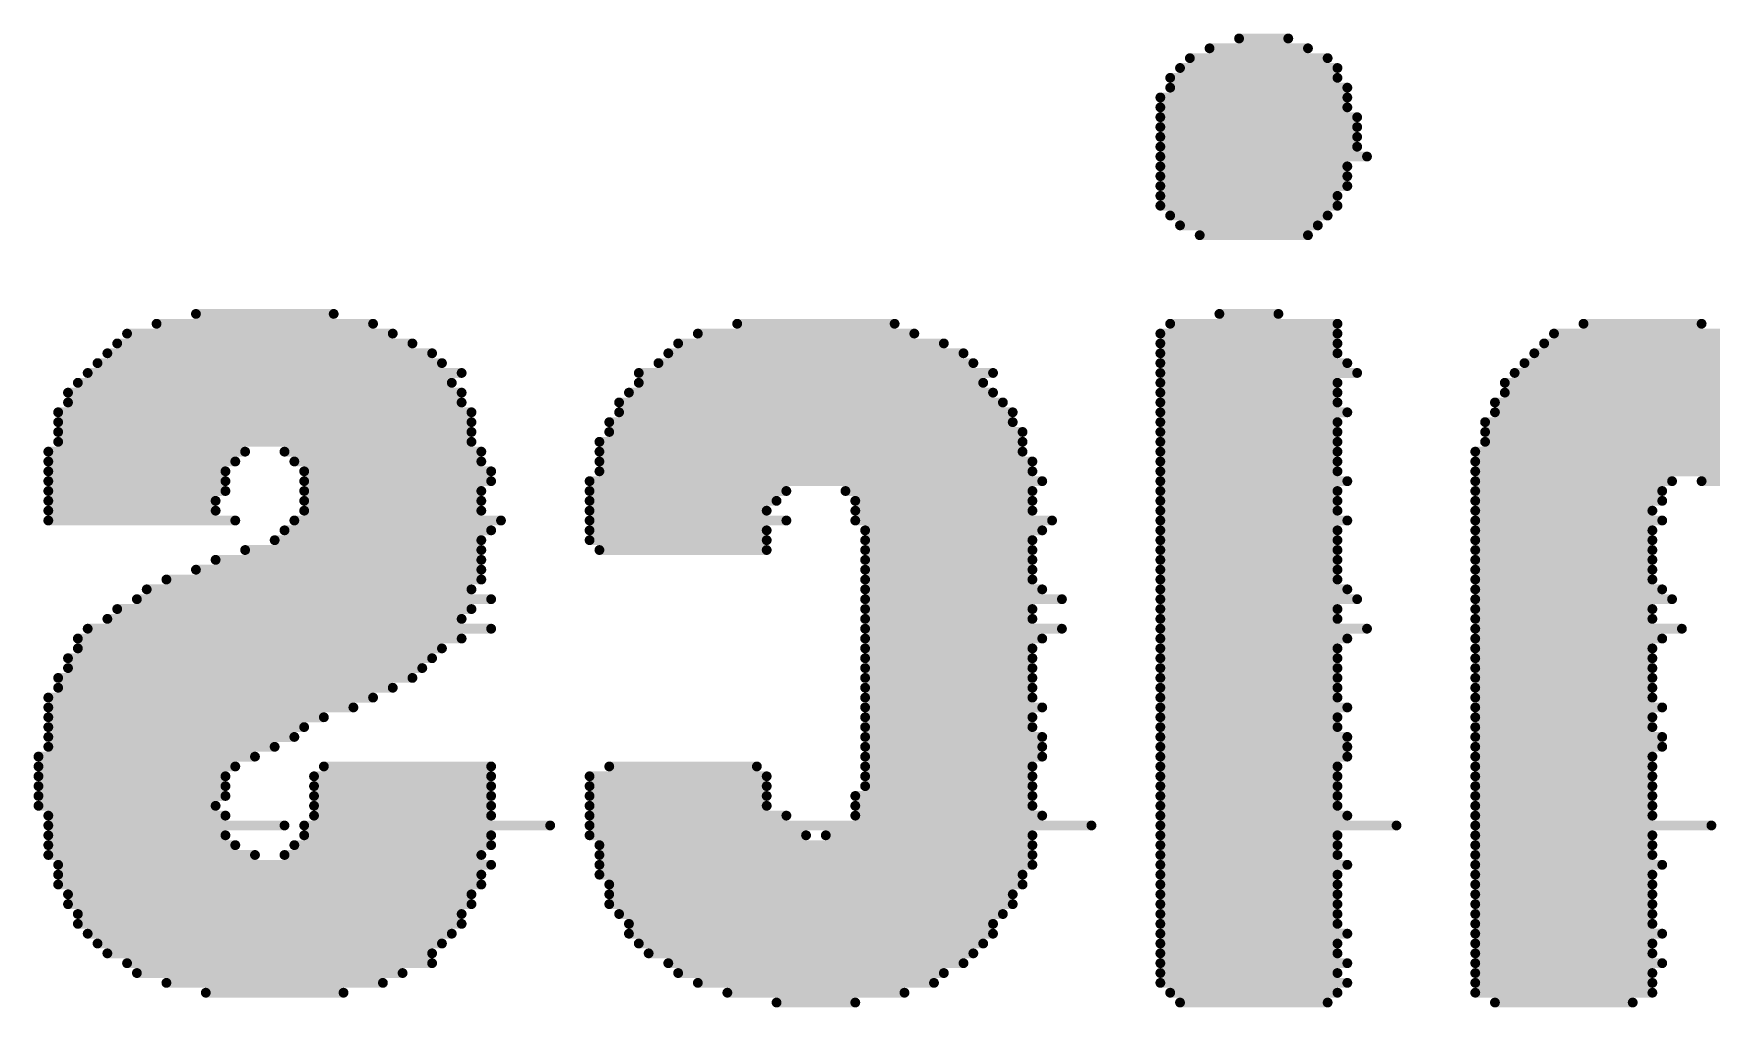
# Model space of a CAD drawing. Header units: millimetres. Extents: x 1.5 to 17.5, y 1 to 11.2.
# Drawn here: x 8.5299 to 8.6151, y 3.21 to 3.2595 of the extents above; entities that cross this region are included whole.
import ezdxf

# ---------------------------------------------------------------- set-up
doc = ezdxf.new("R2010")
doc.units = ezdxf.units.MM
doc.header["$MEASUREMENT"] = 0
doc.layers.add('BottomOverlay', color=54, linetype='Continuous')

# ---------------------------------------------------------------- blocks, each defined once
blk = doc.blocks.new('P___Z__SOM_B_10')
at = {"layer": 'BottomOverlay', "const_width": 0.0005}
for points in [[(1.198, -0.0615), (1.191, -0.0615)], [(1.214, -0.0615), (1.2065, -0.0615)], [(1.2345, -0.0615), (1.2305, -0.0615)], [(1.199, -0.062), (1.19, -0.062)], [(1.2145, -0.062), (1.206, -0.062)], [(1.237, -0.062), (1.228, -0.062)], [(1.2635, -0.062), (1.2565, -0.062)], [(1.199, -0.0625), (1.19, -0.0625)], [(1.199, -0.063), (1.19, -0.063)], [(1.215, -0.0625), (1.2055, -0.0625)], [(1.215, -0.063), (1.206, -0.063)], [(1.2395, -0.063), (1.226, -0.063)], [(1.2385, -0.0625), (1.2265, -0.0625)], [(1.267, -0.063), (1.2535, -0.063)], [(1.2655, -0.0625), (1.2545, -0.0625)], [(1.199, -0.0635), (1.1895, -0.0635)], [(1.199, -0.064), (1.19, -0.064)], [(1.215, -0.0635), (1.2055, -0.0635)], [(1.215, -0.064), (1.206, -0.064)], [(1.241, -0.064), (1.2245, -0.064)], [(1.24, -0.0635), (1.225, -0.0635)], [(1.2675, -0.0635), (1.252, -0.0635)], [(1.2685, -0.064), (1.252, -0.064)], [(1.199, -0.065), (1.1895, -0.065)], [(1.199, -0.0645), (1.19, -0.0645)], [(1.215, -0.065), (1.2055, -0.065)], [(1.215, -0.0645), (1.206, -0.0645)], [(1.242, -0.065), (1.2235, -0.065)], [(1.2415, -0.0645), (1.224, -0.0645)], [(1.2695, -0.065), (1.251, -0.065)], [(1.269, -0.0645), (1.2515, -0.0645)], [(1.199, -0.0655), (1.19, -0.0655)], [(1.215, -0.0655), (1.206, -0.0655)], [(1.242, -0.0655), (1.2235, -0.0655)], [(1.27, -0.0655), (1.2505, -0.0655)], [(1.199, -0.066), (1.19, -0.066)], [(1.199, -0.0665), (1.19, -0.0665)], [(1.215, -0.066), (1.206, -0.066)], [(1.215, -0.0665), (1.206, -0.0665)], [(1.243, -0.0665), (1.2225, -0.0665)], [(1.2425, -0.066), (1.223, -0.066)], [(1.2705, -0.0665), (1.25, -0.0665)], [(1.27, -0.066), (1.2505, -0.066)], [(1.199, -0.067), (1.19, -0.067)], [(1.199, -0.0675), (1.19, -0.0675)], [(1.215, -0.067), (1.206, -0.067)], [(1.215, -0.0675), (1.206, -0.0675)], [(1.243, -0.0675), (1.222, -0.0675)], [(1.243, -0.067), (1.2225, -0.067)], [(1.271, -0.0675), (1.2495, -0.0675)], [(1.2705, -0.067), (1.25, -0.067)], [(1.199, -0.068), (1.19, -0.068)], [(1.215, -0.068), (1.206, -0.068)], [(1.2435, -0.068), (1.222, -0.068)], [(1.271, -0.068), (1.2495, -0.068)], [(1.199, -0.0685), (1.1895, -0.0685)], [(1.199, -0.069), (1.19, -0.069)], [(1.215, -0.0685), (1.2055, -0.0685)], [(1.215, -0.069), (1.206, -0.069)], [(1.2435, -0.0685), (1.2215, -0.0685)], [(1.2435, -0.069), (1.2215, -0.069)], [(1.271, -0.0685), (1.249, -0.0685)], [(1.2595, -0.069), (1.2495, -0.069)], [(1.2715, -0.069), (1.261, -0.069)], [(1.199, -0.0695), (1.19, -0.0695)], [(1.199, -0.07), (1.19, -0.07)], [(1.215, -0.0695), (1.206, -0.0695)], [(1.215, -0.07), (1.206, -0.07)], [(1.2435, -0.0695), (1.2215, -0.0695)], [(1.232, -0.07), (1.2215, -0.07)], [(1.244, -0.07), (1.233, -0.07)], [(1.259, -0.0695), (1.249, -0.0695)], [(1.2585, -0.07), (1.249, -0.07)], [(1.2715, -0.0695), (1.262, -0.0695)], [(1.2715, -0.07), (1.2625, -0.07)], [(1.199, -0.0705), (1.187, -0.0705)], [(1.199, -0.071), (1.19, -0.071)], [(1.215, -0.0705), (1.203, -0.0705)], [(1.215, -0.071), (1.2055, -0.071)], [(1.244, -0.0705), (1.2185, -0.0705)], [(1.2305, -0.071), (1.221, -0.071)], [(1.244, -0.071), (1.234, -0.071)], [(1.2585, -0.0705), (1.246, -0.0705)], [(1.258, -0.071), (1.249, -0.071)], [(1.2715, -0.0705), (1.2595, -0.0705)], [(1.2715, -0.071), (1.2625, -0.071)], [(1.199, -0.0715), (1.19, -0.0715)], [(1.215, -0.0715), (1.206, -0.0715)], [(1.2305, -0.0715), (1.2215, -0.0715)], [(1.244, -0.0715), (1.235, -0.0715)], [(1.258, -0.0715), (1.249, -0.0715)], [(1.272, -0.0715), (1.263, -0.0715)], [(1.199, -0.072), (1.19, -0.072)], [(1.199, -0.0725), (1.19, -0.0725)], [(1.215, -0.072), (1.206, -0.072)], [(1.215, -0.0725), (1.206, -0.0725)], [(1.2305, -0.072), (1.2215, -0.072)], [(1.23, -0.0725), (1.2215, -0.0725)], [(1.244, -0.072), (1.235, -0.072)], [(1.244, -0.0725), (1.235, -0.0725)], [(1.258, -0.072), (1.249, -0.072)], [(1.258, -0.0725), (1.249, -0.0725)], [(1.272, -0.072), (1.2625, -0.072)], [(1.272, -0.0725), (1.2625, -0.0725)], [(1.199, -0.073), (1.19, -0.073)], [(1.199, -0.0735), (1.19, -0.0735)], [(1.215, -0.073), (1.206, -0.073)], [(1.215, -0.0735), (1.206, -0.0735)], [(1.23, -0.073), (1.2215, -0.073)], [(1.23, -0.0735), (1.2215, -0.0735)], [(1.244, -0.073), (1.235, -0.073)], [(1.243, -0.0735), (1.2355, -0.0735)], [(1.258, -0.073), (1.249, -0.073)], [(1.2575, -0.0735), (1.249, -0.0735)], [(1.272, -0.0735), (1.262, -0.0735)], [(1.272, -0.073), (1.2625, -0.073)], [(1.199, -0.074), (1.19, -0.074)], [(1.215, -0.074), (1.2055, -0.074)], [(1.23, -0.074), (1.221, -0.074)], [(1.272, -0.074), (1.261, -0.074)], [(1.199, -0.0745), (1.1895, -0.0745)], [(1.199, -0.075), (1.1895, -0.075)], [(1.215, -0.0745), (1.2055, -0.0745)], [(1.215, -0.075), (1.2055, -0.075)], [(1.23, -0.0745), (1.221, -0.0745)], [(1.23, -0.075), (1.221, -0.075)], [(1.2715, -0.075), (1.259, -0.075)], [(1.2715, -0.0745), (1.26, -0.0745)], [(1.199, -0.0755), (1.19, -0.0755)], [(1.199, -0.076), (1.19, -0.076)], [(1.215, -0.0755), (1.206, -0.0755)], [(1.215, -0.076), (1.206, -0.076)], [(1.23, -0.0755), (1.2215, -0.0755)], [(1.23, -0.076), (1.2215, -0.076)], [(1.2715, -0.076), (1.2575, -0.076)], [(1.2715, -0.0755), (1.2585, -0.0755)], [(1.199, -0.0765), (1.1895, -0.0765)], [(1.215, -0.0765), (1.2055, -0.0765)], [(1.23, -0.0765), (1.221, -0.0765)], [(1.2715, -0.0765), (1.256, -0.0765)], [(1.199, -0.077), (1.19, -0.077)], [(1.199, -0.0775), (1.19, -0.0775)], [(1.215, -0.077), (1.206, -0.077)], [(1.215, -0.0775), (1.206, -0.0775)], [(1.23, -0.077), (1.2215, -0.077)], [(1.23, -0.0775), (1.2215, -0.0775)], [(1.271, -0.0775), (1.254, -0.0775)], [(1.2715, -0.077), (1.255, -0.077)], [(1.199, -0.078), (1.19, -0.078)], [(1.199, -0.0785), (1.19, -0.0785)], [(1.215, -0.078), (1.206, -0.078)], [(1.215, -0.0785), (1.206, -0.0785)], [(1.23, -0.078), (1.2215, -0.078)], [(1.23, -0.0785), (1.2215, -0.0785)], [(1.2705, -0.0785), (1.2525, -0.0785)], [(1.271, -0.078), (1.253, -0.078)], [(1.199, -0.079), (1.19, -0.079)], [(1.199, -0.0795), (1.19, -0.0795)], [(1.215, -0.079), (1.206, -0.079)], [(1.215, -0.0795), (1.206, -0.0795)], [(1.23, -0.079), (1.2215, -0.079)], [(1.23, -0.0795), (1.2215, -0.0795)], [(1.27, -0.0795), (1.2515, -0.0795)], [(1.2705, -0.079), (1.252, -0.079)], [(1.199, -0.08), (1.1895, -0.08)], [(1.215, -0.08), (1.2055, -0.08)], [(1.23, -0.08), (1.221, -0.08)], [(1.27, -0.08), (1.2505, -0.08)], [(1.199, -0.0805), (1.1885, -0.0805)], [(1.199, -0.081), (1.19, -0.081)], [(1.215, -0.0805), (1.2045, -0.0805)], [(1.215, -0.081), (1.206, -0.081)], [(1.23, -0.0805), (1.22, -0.0805)], [(1.23, -0.081), (1.2215, -0.081)], [(1.2695, -0.0805), (1.249, -0.0805)], [(1.2685, -0.081), (1.2505, -0.081)], [(1.199, -0.082), (1.189, -0.082)], [(1.199, -0.0815), (1.19, -0.0815)], [(1.215, -0.082), (1.205, -0.082)], [(1.215, -0.0815), (1.206, -0.0815)], [(1.23, -0.082), (1.22, -0.082)], [(1.23, -0.0815), (1.2215, -0.0815)], [(1.267, -0.082), (1.249, -0.082)], [(1.268, -0.0815), (1.25, -0.0815)], [(1.199, -0.0825), (1.1895, -0.0825)], [(1.215, -0.0825), (1.2055, -0.0825)], [(1.23, -0.0825), (1.221, -0.0825)], [(1.2665, -0.0825), (1.25, -0.0825)], [(1.199, -0.083), (1.19, -0.083)], [(1.199, -0.0835), (1.19, -0.0835)], [(1.215, -0.083), (1.206, -0.083)], [(1.215, -0.0835), (1.206, -0.0835)], [(1.23, -0.083), (1.2215, -0.083)], [(1.23, -0.0835), (1.2215, -0.0835)], [(1.2655, -0.083), (1.2495, -0.083)], [(1.264, -0.0835), (1.2495, -0.0835)], [(1.199, -0.084), (1.19, -0.084)], [(1.199, -0.0845), (1.19, -0.0845)], [(1.215, -0.084), (1.206, -0.084)], [(1.215, -0.0845), (1.206, -0.0845)], [(1.23, -0.084), (1.2215, -0.084)], [(1.23, -0.0845), (1.2215, -0.0845)], [(1.2435, -0.0845), (1.235, -0.0845)], [(1.263, -0.084), (1.2495, -0.084)], [(1.2615, -0.0845), (1.2495, -0.0845)], [(1.199, -0.085), (1.19, -0.085)], [(1.199, -0.0855), (1.19, -0.0855)], [(1.215, -0.085), (1.206, -0.085)], [(1.215, -0.0855), (1.206, -0.0855)], [(1.23, -0.0855), (1.221, -0.0855)], [(1.23, -0.085), (1.2215, -0.085)], [(1.244, -0.085), (1.235, -0.085)], [(1.244, -0.0855), (1.235, -0.0855)], [(1.2595, -0.0855), (1.249, -0.0855)], [(1.26, -0.085), (1.2495, -0.085)], [(1.199, -0.086), (1.1895, -0.086)], [(1.215, -0.086), (1.2055, -0.086)], [(1.2305, -0.086), (1.2205, -0.086)], [(1.244, -0.086), (1.234, -0.086)], [(1.259, -0.086), (1.2485, -0.086)], [(1.2715, -0.086), (1.262, -0.086)], [(1.199, -0.087), (1.1895, -0.087)], [(1.199, -0.0865), (1.19, -0.0865)], [(1.215, -0.0865), (1.206, -0.0865)], [(1.215, -0.087), (1.206, -0.087)], [(1.2305, -0.0865), (1.2215, -0.0865)], [(1.2305, -0.087), (1.2215, -0.087)], [(1.244, -0.087), (1.2345, -0.087)], [(1.244, -0.0865), (1.235, -0.0865)], [(1.2585, -0.0865), (1.2495, -0.0865)], [(1.2585, -0.087), (1.2495, -0.087)], [(1.2715, -0.0865), (1.263, -0.0865)], [(1.2715, -0.087), (1.263, -0.087)], [(1.1875, -0.088), (1.176, -0.088)], [(1.199, -0.088), (1.189, -0.088)], [(1.199, -0.0875), (1.1895, -0.0875)], [(1.215, -0.088), (1.2055, -0.088)], [(1.215, -0.0875), (1.206, -0.0875)], [(1.244, -0.088), (1.221, -0.088)], [(1.231, -0.0875), (1.2215, -0.0875)], [(1.244, -0.0875), (1.234, -0.0875)], [(1.2585, -0.088), (1.249, -0.088)], [(1.2585, -0.0875), (1.2495, -0.0875)], [(1.2715, -0.0875), (1.2625, -0.0875)], [(1.2715, -0.088), (1.2625, -0.088)], [(1.199, -0.0885), (1.1765, -0.0885)], [(1.215, -0.0885), (1.206, -0.0885)], [(1.2435, -0.0885), (1.2215, -0.0885)], [(1.2585, -0.0885), (1.249, -0.0885)], [(1.2715, -0.0885), (1.2625, -0.0885)], [(1.199, -0.089), (1.1765, -0.089)], [(1.199, -0.0895), (1.1765, -0.0895)], [(1.215, -0.089), (1.206, -0.089)], [(1.215, -0.0895), (1.206, -0.0895)], [(1.2435, -0.089), (1.2215, -0.089)], [(1.2435, -0.0895), (1.222, -0.0895)], [(1.259, -0.089), (1.2495, -0.089)], [(1.2595, -0.0895), (1.2495, -0.0895)], [(1.2715, -0.0895), (1.2615, -0.0895)], [(1.2715, -0.089), (1.262, -0.089)], [(1.1985, -0.09), (1.1765, -0.09)], [(1.1985, -0.0905), (1.1765, -0.0905)], [(1.215, -0.09), (1.206, -0.09)], [(1.215, -0.0905), (1.206, -0.0905)], [(1.2435, -0.09), (1.222, -0.09)], [(1.243, -0.0905), (1.222, -0.0905)], [(1.271, -0.09), (1.25, -0.09)], [(1.271, -0.0905), (1.25, -0.0905)], [(1.1985, -0.091), (1.1765, -0.091)], [(1.215, -0.091), (1.206, -0.091)], [(1.243, -0.091), (1.2225, -0.091)], [(1.271, -0.091), (1.25, -0.091)], [(1.198, -0.0915), (1.176, -0.0915)], [(1.198, -0.092), (1.1765, -0.092)], [(1.215, -0.0915), (1.2055, -0.0915)], [(1.215, -0.092), (1.206, -0.092)], [(1.2425, -0.0915), (1.2225, -0.0915)], [(1.2425, -0.092), (1.223, -0.092)], [(1.271, -0.0915), (1.25, -0.0915)], [(1.2705, -0.092), (1.2505, -0.092)], [(1.1975, -0.0925), (1.1765, -0.0925)], [(1.1975, -0.093), (1.1765, -0.093)], [(1.215, -0.0925), (1.206, -0.0925)], [(1.215, -0.093), (1.206, -0.093)], [(1.242, -0.0925), (1.2235, -0.0925)], [(1.2415, -0.093), (1.224, -0.093)], [(1.2705, -0.0925), (1.2505, -0.0925)], [(1.27, -0.093), (1.251, -0.093)], [(1.197, -0.0935), (1.1755, -0.0935)], [(1.1965, -0.094), (1.176, -0.094)], [(1.215, -0.0935), (1.205, -0.0935)], [(1.215, -0.094), (1.2055, -0.094)], [(1.2415, -0.0935), (1.2235, -0.0935)], [(1.2405, -0.094), (1.2245, -0.094)], [(1.2695, -0.0935), (1.2505, -0.0935)], [(1.269, -0.094), (1.2515, -0.094)], [(1.196, -0.0945), (1.1765, -0.0945)], [(1.215, -0.0945), (1.206, -0.0945)], [(1.24, -0.0945), (1.225, -0.0945)], [(1.2685, -0.0945), (1.252, -0.0945)], [(1.1955, -0.095), (1.1855, -0.095)], [(1.195, -0.0955), (1.186, -0.0955)], [(1.215, -0.095), (1.206, -0.095)], [(1.215, -0.0955), (1.206, -0.0955)], [(1.2395, -0.095), (1.226, -0.095)], [(1.2385, -0.0955), (1.2275, -0.0955)], [(1.268, -0.095), (1.253, -0.095)], [(1.2675, -0.0955), (1.254, -0.0955)], [(1.1935, -0.096), (1.1875, -0.096)], [(1.2145, -0.096), (1.206, -0.096)], [(1.212, -0.0965), (1.209, -0.0965)], [(1.2365, -0.096), (1.2285, -0.096)], [(1.266, -0.096), (1.255, -0.096)], [(1.264, -0.0965), (1.257, -0.0965)], [(1.213, -0.1005), (1.2075, -0.1005)], [(1.2145, -0.1015), (1.2065, -0.1015)], [(1.214, -0.101), (1.207, -0.101)], [(1.215, -0.102), (1.206, -0.102)], [(1.215, -0.1025), (1.206, -0.1025)], [(1.215, -0.103), (1.2055, -0.103)], [(1.215, -0.1035), (1.2055, -0.1035)], [(1.215, -0.104), (1.2055, -0.104)], [(1.215, -0.1045), (1.2045, -0.1045)], [(1.215, -0.105), (1.205, -0.105)], [(1.215, -0.1055), (1.205, -0.1055)], [(1.215, -0.106), (1.205, -0.106)], [(1.215, -0.1065), (1.205, -0.1065)], [(1.215, -0.107), (1.2055, -0.107)], [(1.215, -0.1075), (1.2055, -0.1075)], [(1.2145, -0.108), (1.2055, -0.108)], [(1.2145, -0.1085), (1.206, -0.1085)], [(1.214, -0.109), (1.206, -0.109)], [(1.2135, -0.1095), (1.2065, -0.1095)], [(1.2125, -0.11), (1.2075, -0.11)], [(1.211, -0.1105), (1.2085, -0.1105)]]:
    blk.add_lwpolyline(points, dxfattribs=at)
at = {"layer": 'BottomOverlay', "const_width": 0.00025}
for points in [[(1.190875, -0.0615, 1), (1.191125, -0.0615, 1)], [(1.197875, -0.0615, 1), (1.198125, -0.0615, 1)], [(1.206375, -0.0615, 1), (1.206625, -0.0615, 1)], [(1.213875, -0.0615, 1), (1.214125, -0.0615, 1)], [(1.230375, -0.0615, 1), (1.230625, -0.0615, 1)], [(1.234375, -0.0615, 1), (1.234625, -0.0615, 1)], [(1.189875, -0.062, 1), (1.190125, -0.062, 1)], [(1.198875, -0.062, 1), (1.199125, -0.062, 1)], [(1.205875, -0.062, 1), (1.206125, -0.062, 1)], [(1.214375, -0.062, 1), (1.214625, -0.062, 1)], [(1.227875, -0.062, 1), (1.228125, -0.062, 1)], [(1.236875, -0.062, 1), (1.237125, -0.062, 1)], [(1.256375, -0.062, 1), (1.256625, -0.062, 1)], [(1.263375, -0.062, 1), (1.263625, -0.062, 1)], [(1.189875, -0.0625, 1), (1.190125, -0.0625, 1)], [(1.189875, -0.063, 1), (1.190125, -0.063, 1)], [(1.198875, -0.0625, 1), (1.199125, -0.0625, 1)], [(1.198875, -0.063, 1), (1.199125, -0.063, 1)], [(1.205375, -0.0625, 1), (1.205625, -0.0625, 1)], [(1.205875, -0.063, 1), (1.206125, -0.063, 1)], [(1.214875, -0.0625, 1), (1.215125, -0.0625, 1)], [(1.214875, -0.063, 1), (1.215125, -0.063, 1)], [(1.225875, -0.063, 1), (1.226125, -0.063, 1)], [(1.226375, -0.0625, 1), (1.226625, -0.0625, 1)], [(1.238375, -0.0625, 1), (1.238625, -0.0625, 1)], [(1.239375, -0.063, 1), (1.239625, -0.063, 1)], [(1.253375, -0.063, 1), (1.253625, -0.063, 1)], [(1.254375, -0.0625, 1), (1.254625, -0.0625, 1)], [(1.265375, -0.0625, 1), (1.265625, -0.0625, 1)], [(1.266875, -0.063, 1), (1.267125, -0.063, 1)], [(1.189375, -0.0635, 1), (1.189625, -0.0635, 1)], [(1.189875, -0.064, 1), (1.190125, -0.064, 1)], [(1.198875, -0.0635, 1), (1.199125, -0.0635, 1)], [(1.198875, -0.064, 1), (1.199125, -0.064, 1)], [(1.205375, -0.0635, 1), (1.205625, -0.0635, 1)], [(1.205875, -0.064, 1), (1.206125, -0.064, 1)], [(1.214875, -0.0635, 1), (1.215125, -0.0635, 1)], [(1.214875, -0.064, 1), (1.215125, -0.064, 1)], [(1.224375, -0.064, 1), (1.224625, -0.064, 1)], [(1.224875, -0.0635, 1), (1.225125, -0.0635, 1)], [(1.239875, -0.0635, 1), (1.240125, -0.0635, 1)], [(1.240875, -0.064, 1), (1.241125, -0.064, 1)], [(1.251875, -0.0635, 1), (1.252125, -0.0635, 1)], [(1.251875, -0.064, 1), (1.252125, -0.064, 1)], [(1.267375, -0.0635, 1), (1.267625, -0.0635, 1)], [(1.268375, -0.064, 1), (1.268625, -0.064, 1)], [(1.189375, -0.065, 1), (1.189625, -0.065, 1)], [(1.189875, -0.0645, 1), (1.190125, -0.0645, 1)], [(1.198875, -0.0645, 1), (1.199125, -0.0645, 1)], [(1.198875, -0.065, 1), (1.199125, -0.065, 1)], [(1.205375, -0.065, 1), (1.205625, -0.065, 1)], [(1.205875, -0.0645, 1), (1.206125, -0.0645, 1)], [(1.214875, -0.0645, 1), (1.215125, -0.0645, 1)], [(1.214875, -0.065, 1), (1.215125, -0.065, 1)], [(1.223375, -0.065, 1), (1.223625, -0.065, 1)], [(1.223875, -0.0645, 1), (1.224125, -0.0645, 1)], [(1.241375, -0.0645, 1), (1.241625, -0.0645, 1)], [(1.241875, -0.065, 1), (1.242125, -0.065, 1)], [(1.250875, -0.065, 1), (1.251125, -0.065, 1)], [(1.251375, -0.0645, 1), (1.251625, -0.0645, 1)], [(1.268875, -0.0645, 1), (1.269125, -0.0645, 1)], [(1.269375, -0.065, 1), (1.269625, -0.065, 1)], [(1.189875, -0.0655, 1), (1.190125, -0.0655, 1)], [(1.198875, -0.0655, 1), (1.199125, -0.0655, 1)], [(1.205875, -0.0655, 1), (1.206125, -0.0655, 1)], [(1.214875, -0.0655, 1), (1.215125, -0.0655, 1)], [(1.223375, -0.0655, 1), (1.223625, -0.0655, 1)], [(1.241875, -0.0655, 1), (1.242125, -0.0655, 1)], [(1.250375, -0.0655, 1), (1.250625, -0.0655, 1)], [(1.269875, -0.0655, 1), (1.270125, -0.0655, 1)], [(1.189875, -0.066, 1), (1.190125, -0.066, 1)], [(1.189875, -0.0665, 1), (1.190125, -0.0665, 1)], [(1.198875, -0.066, 1), (1.199125, -0.066, 1)], [(1.198875, -0.0665, 1), (1.199125, -0.0665, 1)], [(1.205875, -0.066, 1), (1.206125, -0.066, 1)], [(1.205875, -0.0665, 1), (1.206125, -0.0665, 1)], [(1.214875, -0.066, 1), (1.215125, -0.066, 1)], [(1.214875, -0.0665, 1), (1.215125, -0.0665, 1)], [(1.222375, -0.0665, 1), (1.222625, -0.0665, 1)], [(1.222875, -0.066, 1), (1.223125, -0.066, 1)], [(1.242375, -0.066, 1), (1.242625, -0.066, 1)], [(1.242875, -0.0665, 1), (1.243125, -0.0665, 1)], [(1.249875, -0.0665, 1), (1.250125, -0.0665, 1)], [(1.250375, -0.066, 1), (1.250625, -0.066, 1)], [(1.269875, -0.066, 1), (1.270125, -0.066, 1)], [(1.270375, -0.0665, 1), (1.270625, -0.0665, 1)], [(1.189875, -0.067, 1), (1.190125, -0.067, 1)], [(1.189875, -0.0675, 1), (1.190125, -0.0675, 1)], [(1.198875, -0.067, 1), (1.199125, -0.067, 1)], [(1.198875, -0.0675, 1), (1.199125, -0.0675, 1)], [(1.205875, -0.067, 1), (1.206125, -0.067, 1)], [(1.205875, -0.0675, 1), (1.206125, -0.0675, 1)], [(1.214875, -0.067, 1), (1.215125, -0.067, 1)], [(1.214875, -0.0675, 1), (1.215125, -0.0675, 1)], [(1.221875, -0.0675, 1), (1.222125, -0.0675, 1)], [(1.222375, -0.067, 1), (1.222625, -0.067, 1)], [(1.242875, -0.067, 1), (1.243125, -0.067, 1)], [(1.242875, -0.0675, 1), (1.243125, -0.0675, 1)], [(1.249375, -0.0675, 1), (1.249625, -0.0675, 1)], [(1.249875, -0.067, 1), (1.250125, -0.067, 1)], [(1.270375, -0.067, 1), (1.270625, -0.067, 1)], [(1.270875, -0.0675, 1), (1.271125, -0.0675, 1)], [(1.189875, -0.068, 1), (1.190125, -0.068, 1)], [(1.198875, -0.068, 1), (1.199125, -0.068, 1)], [(1.205875, -0.068, 1), (1.206125, -0.068, 1)], [(1.214875, -0.068, 1), (1.215125, -0.068, 1)], [(1.221875, -0.068, 1), (1.222125, -0.068, 1)], [(1.243375, -0.068, 1), (1.243625, -0.068, 1)], [(1.249375, -0.068, 1), (1.249625, -0.068, 1)], [(1.270875, -0.068, 1), (1.271125, -0.068, 1)], [(1.189375, -0.0685, 1), (1.189625, -0.0685, 1)], [(1.189875, -0.069, 1), (1.190125, -0.069, 1)], [(1.198875, -0.0685, 1), (1.199125, -0.0685, 1)], [(1.198875, -0.069, 1), (1.199125, -0.069, 1)], [(1.205375, -0.0685, 1), (1.205625, -0.0685, 1)], [(1.205875, -0.069, 1), (1.206125, -0.069, 1)], [(1.214875, -0.0685, 1), (1.215125, -0.0685, 1)], [(1.214875, -0.069, 1), (1.215125, -0.069, 1)], [(1.221375, -0.0685, 1), (1.221625, -0.0685, 1)], [(1.221375, -0.069, 1), (1.221625, -0.069, 1)], [(1.243375, -0.0685, 1), (1.243625, -0.0685, 1)], [(1.243375, -0.069, 1), (1.243625, -0.069, 1)], [(1.248875, -0.0685, 1), (1.249125, -0.0685, 1)], [(1.249375, -0.069, 1), (1.249625, -0.069, 1)], [(1.259375, -0.069, 1), (1.259625, -0.069, 1)], [(1.260875, -0.069, 1), (1.261125, -0.069, 1)], [(1.270875, -0.0685, 1), (1.271125, -0.0685, 1)], [(1.271375, -0.069, 1), (1.271625, -0.069, 1)], [(1.189875, -0.0695, 1), (1.190125, -0.0695, 1)], [(1.189875, -0.07, 1), (1.190125, -0.07, 1)], [(1.198875, -0.0695, 1), (1.199125, -0.0695, 1)], [(1.198875, -0.07, 1), (1.199125, -0.07, 1)], [(1.205875, -0.0695, 1), (1.206125, -0.0695, 1)], [(1.205875, -0.07, 1), (1.206125, -0.07, 1)], [(1.214875, -0.0695, 1), (1.215125, -0.0695, 1)], [(1.214875, -0.07, 1), (1.215125, -0.07, 1)], [(1.221375, -0.0695, 1), (1.221625, -0.0695, 1)], [(1.221375, -0.07, 1), (1.221625, -0.07, 1)], [(1.231875, -0.07, 1), (1.232125, -0.07, 1)], [(1.232875, -0.07, 1), (1.233125, -0.07, 1)], [(1.243375, -0.0695, 1), (1.243625, -0.0695, 1)], [(1.243875, -0.07, 1), (1.244125, -0.07, 1)], [(1.248875, -0.0695, 1), (1.249125, -0.0695, 1)], [(1.248875, -0.07, 1), (1.249125, -0.07, 1)], [(1.258375, -0.07, 1), (1.258625, -0.07, 1)], [(1.258875, -0.0695, 1), (1.259125, -0.0695, 1)], [(1.261875, -0.0695, 1), (1.262125, -0.0695, 1)], [(1.262375, -0.07, 1), (1.262625, -0.07, 1)], [(1.271375, -0.0695, 1), (1.271625, -0.0695, 1)], [(1.271375, -0.07, 1), (1.271625, -0.07, 1)], [(1.186875, -0.0705, 1), (1.187125, -0.0705, 1)], [(1.189875, -0.071, 1), (1.190125, -0.071, 1)], [(1.198875, -0.0705, 1), (1.199125, -0.0705, 1)], [(1.198875, -0.071, 1), (1.199125, -0.071, 1)], [(1.202875, -0.0705, 1), (1.203125, -0.0705, 1)], [(1.205375, -0.071, 1), (1.205625, -0.071, 1)], [(1.214875, -0.0705, 1), (1.215125, -0.0705, 1)], [(1.214875, -0.071, 1), (1.215125, -0.071, 1)], [(1.218375, -0.0705, 1), (1.218625, -0.0705, 1)], [(1.220875, -0.071, 1), (1.221125, -0.071, 1)], [(1.230375, -0.071, 1), (1.230625, -0.071, 1)], [(1.233875, -0.071, 1), (1.234125, -0.071, 1)], [(1.243875, -0.0705, 1), (1.244125, -0.0705, 1)], [(1.243875, -0.071, 1), (1.244125, -0.071, 1)], [(1.245875, -0.0705, 1), (1.246125, -0.0705, 1)], [(1.248875, -0.071, 1), (1.249125, -0.071, 1)], [(1.257875, -0.071, 1), (1.258125, -0.071, 1)], [(1.258375, -0.0705, 1), (1.258625, -0.0705, 1)], [(1.259375, -0.0705, 1), (1.259625, -0.0705, 1)], [(1.262375, -0.071, 1), (1.262625, -0.071, 1)], [(1.271375, -0.0705, 1), (1.271625, -0.0705, 1)], [(1.271375, -0.071, 1), (1.271625, -0.071, 1)], [(1.189875, -0.0715, 1), (1.190125, -0.0715, 1)], [(1.198875, -0.0715, 1), (1.199125, -0.0715, 1)], [(1.205875, -0.0715, 1), (1.206125, -0.0715, 1)], [(1.214875, -0.0715, 1), (1.215125, -0.0715, 1)], [(1.221375, -0.0715, 1), (1.221625, -0.0715, 1)], [(1.230375, -0.0715, 1), (1.230625, -0.0715, 1)], [(1.234875, -0.0715, 1), (1.235125, -0.0715, 1)], [(1.243875, -0.0715, 1), (1.244125, -0.0715, 1)], [(1.248875, -0.0715, 1), (1.249125, -0.0715, 1)], [(1.257875, -0.0715, 1), (1.258125, -0.0715, 1)], [(1.262875, -0.0715, 1), (1.263125, -0.0715, 1)], [(1.271875, -0.0715, 1), (1.272125, -0.0715, 1)], [(1.189875, -0.072, 1), (1.190125, -0.072, 1)], [(1.189875, -0.0725, 1), (1.190125, -0.0725, 1)], [(1.198875, -0.072, 1), (1.199125, -0.072, 1)], [(1.198875, -0.0725, 1), (1.199125, -0.0725, 1)], [(1.205875, -0.072, 1), (1.206125, -0.072, 1)], [(1.205875, -0.0725, 1), (1.206125, -0.0725, 1)], [(1.214875, -0.072, 1), (1.215125, -0.072, 1)], [(1.214875, -0.0725, 1), (1.215125, -0.0725, 1)], [(1.221375, -0.072, 1), (1.221625, -0.072, 1)], [(1.221375, -0.0725, 1), (1.221625, -0.0725, 1)], [(1.229875, -0.0725, 1), (1.230125, -0.0725, 1)], [(1.230375, -0.072, 1), (1.230625, -0.072, 1)], [(1.234875, -0.072, 1), (1.235125, -0.072, 1)], [(1.234875, -0.0725, 1), (1.235125, -0.0725, 1)], [(1.243875, -0.072, 1), (1.244125, -0.072, 1)], [(1.243875, -0.0725, 1), (1.244125, -0.0725, 1)], [(1.248875, -0.072, 1), (1.249125, -0.072, 1)], [(1.248875, -0.0725, 1), (1.249125, -0.0725, 1)], [(1.257875, -0.072, 1), (1.258125, -0.072, 1)], [(1.257875, -0.0725, 1), (1.258125, -0.0725, 1)], [(1.262375, -0.072, 1), (1.262625, -0.072, 1)], [(1.262375, -0.0725, 1), (1.262625, -0.0725, 1)], [(1.271875, -0.072, 1), (1.272125, -0.072, 1)], [(1.271875, -0.0725, 1), (1.272125, -0.0725, 1)], [(1.189875, -0.073, 1), (1.190125, -0.073, 1)], [(1.189875, -0.0735, 1), (1.190125, -0.0735, 1)], [(1.198875, -0.073, 1), (1.199125, -0.073, 1)], [(1.198875, -0.0735, 1), (1.199125, -0.0735, 1)], [(1.205875, -0.073, 1), (1.206125, -0.073, 1)], [(1.205875, -0.0735, 1), (1.206125, -0.0735, 1)], [(1.214875, -0.073, 1), (1.215125, -0.073, 1)], [(1.214875, -0.0735, 1), (1.215125, -0.0735, 1)], [(1.221375, -0.073, 1), (1.221625, -0.073, 1)], [(1.221375, -0.0735, 1), (1.221625, -0.0735, 1)], [(1.229875, -0.073, 1), (1.230125, -0.073, 1)], [(1.229875, -0.0735, 1), (1.230125, -0.0735, 1)], [(1.234875, -0.073, 1), (1.235125, -0.073, 1)], [(1.235375, -0.0735, 1), (1.235625, -0.0735, 1)], [(1.242875, -0.0735, 1), (1.243125, -0.0735, 1)], [(1.243875, -0.073, 1), (1.244125, -0.073, 1)], [(1.248875, -0.073, 1), (1.249125, -0.073, 1)], [(1.248875, -0.0735, 1), (1.249125, -0.0735, 1)], [(1.257375, -0.0735, 1), (1.257625, -0.0735, 1)], [(1.257875, -0.073, 1), (1.258125, -0.073, 1)], [(1.261875, -0.0735, 1), (1.262125, -0.0735, 1)], [(1.262375, -0.073, 1), (1.262625, -0.073, 1)], [(1.271875, -0.073, 1), (1.272125, -0.073, 1)], [(1.271875, -0.0735, 1), (1.272125, -0.0735, 1)], [(1.189875, -0.074, 1), (1.190125, -0.074, 1)], [(1.198875, -0.074, 1), (1.199125, -0.074, 1)], [(1.205375, -0.074, 1), (1.205625, -0.074, 1)], [(1.214875, -0.074, 1), (1.215125, -0.074, 1)], [(1.220875, -0.074, 1), (1.221125, -0.074, 1)], [(1.229875, -0.074, 1), (1.230125, -0.074, 1)], [(1.260875, -0.074, 1), (1.261125, -0.074, 1)], [(1.271875, -0.074, 1), (1.272125, -0.074, 1)], [(1.189375, -0.0745, 1), (1.189625, -0.0745, 1)], [(1.189375, -0.075, 1), (1.189625, -0.075, 1)], [(1.198875, -0.0745, 1), (1.199125, -0.0745, 1)], [(1.198875, -0.075, 1), (1.199125, -0.075, 1)], [(1.205375, -0.0745, 1), (1.205625, -0.0745, 1)], [(1.205375, -0.075, 1), (1.205625, -0.075, 1)], [(1.214875, -0.0745, 1), (1.215125, -0.0745, 1)], [(1.214875, -0.075, 1), (1.215125, -0.075, 1)], [(1.220875, -0.0745, 1), (1.221125, -0.0745, 1)], [(1.220875, -0.075, 1), (1.221125, -0.075, 1)], [(1.229875, -0.0745, 1), (1.230125, -0.0745, 1)], [(1.229875, -0.075, 1), (1.230125, -0.075, 1)], [(1.258875, -0.075, 1), (1.259125, -0.075, 1)], [(1.259875, -0.0745, 1), (1.260125, -0.0745, 1)], [(1.271375, -0.0745, 1), (1.271625, -0.0745, 1)], [(1.271375, -0.075, 1), (1.271625, -0.075, 1)], [(1.189875, -0.0755, 1), (1.190125, -0.0755, 1)], [(1.189875, -0.076, 1), (1.190125, -0.076, 1)], [(1.198875, -0.0755, 1), (1.199125, -0.0755, 1)], [(1.198875, -0.076, 1), (1.199125, -0.076, 1)], [(1.205875, -0.0755, 1), (1.206125, -0.0755, 1)], [(1.205875, -0.076, 1), (1.206125, -0.076, 1)], [(1.214875, -0.0755, 1), (1.215125, -0.0755, 1)], [(1.214875, -0.076, 1), (1.215125, -0.076, 1)], [(1.221375, -0.0755, 1), (1.221625, -0.0755, 1)], [(1.221375, -0.076, 1), (1.221625, -0.076, 1)], [(1.229875, -0.0755, 1), (1.230125, -0.0755, 1)], [(1.229875, -0.076, 1), (1.230125, -0.076, 1)], [(1.257375, -0.076, 1), (1.257625, -0.076, 1)], [(1.258375, -0.0755, 1), (1.258625, -0.0755, 1)], [(1.271375, -0.0755, 1), (1.271625, -0.0755, 1)], [(1.271375, -0.076, 1), (1.271625, -0.076, 1)], [(1.189375, -0.0765, 1), (1.189625, -0.0765, 1)], [(1.198875, -0.0765, 1), (1.199125, -0.0765, 1)], [(1.205375, -0.0765, 1), (1.205625, -0.0765, 1)], [(1.214875, -0.0765, 1), (1.215125, -0.0765, 1)], [(1.220875, -0.0765, 1), (1.221125, -0.0765, 1)], [(1.229875, -0.0765, 1), (1.230125, -0.0765, 1)], [(1.255875, -0.0765, 1), (1.256125, -0.0765, 1)], [(1.271375, -0.0765, 1), (1.271625, -0.0765, 1)], [(1.189875, -0.077, 1), (1.190125, -0.077, 1)], [(1.189875, -0.0775, 1), (1.190125, -0.0775, 1)], [(1.198875, -0.077, 1), (1.199125, -0.077, 1)], [(1.198875, -0.0775, 1), (1.199125, -0.0775, 1)], [(1.205875, -0.077, 1), (1.206125, -0.077, 1)], [(1.205875, -0.0775, 1), (1.206125, -0.0775, 1)], [(1.214875, -0.077, 1), (1.215125, -0.077, 1)], [(1.214875, -0.0775, 1), (1.215125, -0.0775, 1)], [(1.221375, -0.077, 1), (1.221625, -0.077, 1)], [(1.221375, -0.0775, 1), (1.221625, -0.0775, 1)], [(1.229875, -0.077, 1), (1.230125, -0.077, 1)], [(1.229875, -0.0775, 1), (1.230125, -0.0775, 1)], [(1.253875, -0.0775, 1), (1.254125, -0.0775, 1)], [(1.254875, -0.077, 1), (1.255125, -0.077, 1)], [(1.270875, -0.0775, 1), (1.271125, -0.0775, 1)], [(1.271375, -0.077, 1), (1.271625, -0.077, 1)], [(1.189875, -0.078, 1), (1.190125, -0.078, 1)], [(1.189875, -0.0785, 1), (1.190125, -0.0785, 1)], [(1.198875, -0.078, 1), (1.199125, -0.078, 1)], [(1.198875, -0.0785, 1), (1.199125, -0.0785, 1)], [(1.205875, -0.078, 1), (1.206125, -0.078, 1)], [(1.205875, -0.0785, 1), (1.206125, -0.0785, 1)], [(1.214875, -0.078, 1), (1.215125, -0.078, 1)], [(1.214875, -0.0785, 1), (1.215125, -0.0785, 1)], [(1.221375, -0.078, 1), (1.221625, -0.078, 1)], [(1.221375, -0.0785, 1), (1.221625, -0.0785, 1)], [(1.229875, -0.078, 1), (1.230125, -0.078, 1)], [(1.229875, -0.0785, 1), (1.230125, -0.0785, 1)], [(1.252375, -0.0785, 1), (1.252625, -0.0785, 1)], [(1.252875, -0.078, 1), (1.253125, -0.078, 1)], [(1.270375, -0.0785, 1), (1.270625, -0.0785, 1)], [(1.270875, -0.078, 1), (1.271125, -0.078, 1)], [(1.189875, -0.079, 1), (1.190125, -0.079, 1)], [(1.189875, -0.0795, 1), (1.190125, -0.0795, 1)], [(1.198875, -0.079, 1), (1.199125, -0.079, 1)], [(1.198875, -0.0795, 1), (1.199125, -0.0795, 1)], [(1.205875, -0.079, 1), (1.206125, -0.079, 1)], [(1.205875, -0.0795, 1), (1.206125, -0.0795, 1)], [(1.214875, -0.079, 1), (1.215125, -0.079, 1)], [(1.214875, -0.0795, 1), (1.215125, -0.0795, 1)], [(1.221375, -0.079, 1), (1.221625, -0.079, 1)], [(1.221375, -0.0795, 1), (1.221625, -0.0795, 1)], [(1.229875, -0.079, 1), (1.230125, -0.079, 1)], [(1.229875, -0.0795, 1), (1.230125, -0.0795, 1)], [(1.251375, -0.0795, 1), (1.251625, -0.0795, 1)], [(1.251875, -0.079, 1), (1.252125, -0.079, 1)], [(1.269875, -0.0795, 1), (1.270125, -0.0795, 1)], [(1.270375, -0.079, 1), (1.270625, -0.079, 1)], [(1.189375, -0.08, 1), (1.189625, -0.08, 1)], [(1.198875, -0.08, 1), (1.199125, -0.08, 1)], [(1.205375, -0.08, 1), (1.205625, -0.08, 1)], [(1.214875, -0.08, 1), (1.215125, -0.08, 1)], [(1.220875, -0.08, 1), (1.221125, -0.08, 1)], [(1.229875, -0.08, 1), (1.230125, -0.08, 1)], [(1.250375, -0.08, 1), (1.250625, -0.08, 1)], [(1.269875, -0.08, 1), (1.270125, -0.08, 1)], [(1.188375, -0.0805, 1), (1.188625, -0.0805, 1)], [(1.189875, -0.081, 1), (1.190125, -0.081, 1)], [(1.198875, -0.0805, 1), (1.199125, -0.0805, 1)], [(1.198875, -0.081, 1), (1.199125, -0.081, 1)], [(1.204375, -0.0805, 1), (1.204625, -0.0805, 1)], [(1.205875, -0.081, 1), (1.206125, -0.081, 1)], [(1.214875, -0.0805, 1), (1.215125, -0.0805, 1)], [(1.214875, -0.081, 1), (1.215125, -0.081, 1)], [(1.219875, -0.0805, 1), (1.220125, -0.0805, 1)], [(1.221375, -0.081, 1), (1.221625, -0.081, 1)], [(1.229875, -0.0805, 1), (1.230125, -0.0805, 1)], [(1.229875, -0.081, 1), (1.230125, -0.081, 1)], [(1.248875, -0.0805, 1), (1.249125, -0.0805, 1)], [(1.250375, -0.081, 1), (1.250625, -0.081, 1)], [(1.268375, -0.081, 1), (1.268625, -0.081, 1)], [(1.269375, -0.0805, 1), (1.269625, -0.0805, 1)], [(1.188875, -0.082, 1), (1.189125, -0.082, 1)], [(1.189875, -0.0815, 1), (1.190125, -0.0815, 1)], [(1.198875, -0.0815, 1), (1.199125, -0.0815, 1)], [(1.198875, -0.082, 1), (1.199125, -0.082, 1)], [(1.204875, -0.082, 1), (1.205125, -0.082, 1)], [(1.205875, -0.0815, 1), (1.206125, -0.0815, 1)], [(1.214875, -0.0815, 1), (1.215125, -0.0815, 1)], [(1.214875, -0.082, 1), (1.215125, -0.082, 1)], [(1.219875, -0.082, 1), (1.220125, -0.082, 1)], [(1.221375, -0.0815, 1), (1.221625, -0.0815, 1)], [(1.229875, -0.0815, 1), (1.230125, -0.0815, 1)], [(1.229875, -0.082, 1), (1.230125, -0.082, 1)], [(1.248875, -0.082, 1), (1.249125, -0.082, 1)], [(1.249875, -0.0815, 1), (1.250125, -0.0815, 1)], [(1.266875, -0.082, 1), (1.267125, -0.082, 1)], [(1.267875, -0.0815, 1), (1.268125, -0.0815, 1)], [(1.189375, -0.0825, 1), (1.189625, -0.0825, 1)], [(1.198875, -0.0825, 1), (1.199125, -0.0825, 1)], [(1.205375, -0.0825, 1), (1.205625, -0.0825, 1)], [(1.214875, -0.0825, 1), (1.215125, -0.0825, 1)], [(1.220875, -0.0825, 1), (1.221125, -0.0825, 1)], [(1.229875, -0.0825, 1), (1.230125, -0.0825, 1)], [(1.249875, -0.0825, 1), (1.250125, -0.0825, 1)], [(1.266375, -0.0825, 1), (1.266625, -0.0825, 1)], [(1.189875, -0.083, 1), (1.190125, -0.083, 1)], [(1.189875, -0.0835, 1), (1.190125, -0.0835, 1)], [(1.198875, -0.083, 1), (1.199125, -0.083, 1)], [(1.198875, -0.0835, 1), (1.199125, -0.0835, 1)], [(1.205875, -0.083, 1), (1.206125, -0.083, 1)], [(1.205875, -0.0835, 1), (1.206125, -0.0835, 1)], [(1.214875, -0.083, 1), (1.215125, -0.083, 1)], [(1.214875, -0.0835, 1), (1.215125, -0.0835, 1)], [(1.221375, -0.083, 1), (1.221625, -0.083, 1)], [(1.221375, -0.0835, 1), (1.221625, -0.0835, 1)], [(1.229875, -0.083, 1), (1.230125, -0.083, 1)], [(1.229875, -0.0835, 1), (1.230125, -0.0835, 1)], [(1.249375, -0.083, 1), (1.249625, -0.083, 1)], [(1.249375, -0.0835, 1), (1.249625, -0.0835, 1)], [(1.263875, -0.0835, 1), (1.264125, -0.0835, 1)], [(1.265375, -0.083, 1), (1.265625, -0.083, 1)], [(1.189875, -0.084, 1), (1.190125, -0.084, 1)], [(1.189875, -0.0845, 1), (1.190125, -0.0845, 1)], [(1.198875, -0.084, 1), (1.199125, -0.084, 1)], [(1.198875, -0.0845, 1), (1.199125, -0.0845, 1)], [(1.205875, -0.084, 1), (1.206125, -0.084, 1)], [(1.205875, -0.0845, 1), (1.206125, -0.0845, 1)], [(1.214875, -0.084, 1), (1.215125, -0.084, 1)], [(1.214875, -0.0845, 1), (1.215125, -0.0845, 1)], [(1.221375, -0.084, 1), (1.221625, -0.084, 1)], [(1.221375, -0.0845, 1), (1.221625, -0.0845, 1)], [(1.229875, -0.084, 1), (1.230125, -0.084, 1)], [(1.229875, -0.0845, 1), (1.230125, -0.0845, 1)], [(1.234875, -0.0845, 1), (1.235125, -0.0845, 1)], [(1.243375, -0.0845, 1), (1.243625, -0.0845, 1)], [(1.249375, -0.084, 1), (1.249625, -0.084, 1)], [(1.249375, -0.0845, 1), (1.249625, -0.0845, 1)], [(1.261375, -0.0845, 1), (1.261625, -0.0845, 1)], [(1.262875, -0.084, 1), (1.263125, -0.084, 1)], [(1.189875, -0.085, 1), (1.190125, -0.085, 1)], [(1.189875, -0.0855, 1), (1.190125, -0.0855, 1)], [(1.198875, -0.085, 1), (1.199125, -0.085, 1)], [(1.198875, -0.0855, 1), (1.199125, -0.0855, 1)], [(1.205875, -0.085, 1), (1.206125, -0.085, 1)], [(1.205875, -0.0855, 1), (1.206125, -0.0855, 1)], [(1.214875, -0.085, 1), (1.215125, -0.085, 1)], [(1.214875, -0.0855, 1), (1.215125, -0.0855, 1)], [(1.220875, -0.0855, 1), (1.221125, -0.0855, 1)], [(1.221375, -0.085, 1), (1.221625, -0.085, 1)], [(1.229875, -0.085, 1), (1.230125, -0.085, 1)], [(1.229875, -0.0855, 1), (1.230125, -0.0855, 1)], [(1.234875, -0.085, 1), (1.235125, -0.085, 1)], [(1.234875, -0.0855, 1), (1.235125, -0.0855, 1)], [(1.243875, -0.085, 1), (1.244125, -0.085, 1)], [(1.243875, -0.0855, 1), (1.244125, -0.0855, 1)], [(1.248875, -0.0855, 1), (1.249125, -0.0855, 1)], [(1.249375, -0.085, 1), (1.249625, -0.085, 1)], [(1.259375, -0.0855, 1), (1.259625, -0.0855, 1)], [(1.259875, -0.085, 1), (1.260125, -0.085, 1)], [(1.189375, -0.086, 1), (1.189625, -0.086, 1)], [(1.198875, -0.086, 1), (1.199125, -0.086, 1)], [(1.205375, -0.086, 1), (1.205625, -0.086, 1)], [(1.214875, -0.086, 1), (1.215125, -0.086, 1)], [(1.220375, -0.086, 1), (1.220625, -0.086, 1)], [(1.230375, -0.086, 1), (1.230625, -0.086, 1)], [(1.233875, -0.086, 1), (1.234125, -0.086, 1)], [(1.243875, -0.086, 1), (1.244125, -0.086, 1)], [(1.248375, -0.086, 1), (1.248625, -0.086, 1)], [(1.258875, -0.086, 1), (1.259125, -0.086, 1)], [(1.261875, -0.086, 1), (1.262125, -0.086, 1)], [(1.271375, -0.086, 1), (1.271625, -0.086, 1)], [(1.189375, -0.087, 1), (1.189625, -0.087, 1)], [(1.189875, -0.0865, 1), (1.190125, -0.0865, 1)], [(1.198875, -0.0865, 1), (1.199125, -0.0865, 1)], [(1.198875, -0.087, 1), (1.199125, -0.087, 1)], [(1.205875, -0.0865, 1), (1.206125, -0.0865, 1)], [(1.205875, -0.087, 1), (1.206125, -0.087, 1)], [(1.214875, -0.0865, 1), (1.215125, -0.0865, 1)], [(1.214875, -0.087, 1), (1.215125, -0.087, 1)], [(1.221375, -0.0865, 1), (1.221625, -0.0865, 1)], [(1.221375, -0.087, 1), (1.221625, -0.087, 1)], [(1.230375, -0.0865, 1), (1.230625, -0.0865, 1)], [(1.230375, -0.087, 1), (1.230625, -0.087, 1)], [(1.234375, -0.087, 1), (1.234625, -0.087, 1)], [(1.234875, -0.0865, 1), (1.235125, -0.0865, 1)], [(1.243875, -0.0865, 1), (1.244125, -0.0865, 1)], [(1.243875, -0.087, 1), (1.244125, -0.087, 1)], [(1.249375, -0.0865, 1), (1.249625, -0.0865, 1)], [(1.249375, -0.087, 1), (1.249625, -0.087, 1)], [(1.258375, -0.0865, 1), (1.258625, -0.0865, 1)], [(1.258375, -0.087, 1), (1.258625, -0.087, 1)], [(1.262875, -0.0865, 1), (1.263125, -0.0865, 1)], [(1.262875, -0.087, 1), (1.263125, -0.087, 1)], [(1.271375, -0.0865, 1), (1.271625, -0.0865, 1)], [(1.271375, -0.087, 1), (1.271625, -0.087, 1)], [(1.187375, -0.088, 1), (1.187625, -0.088, 1)], [(1.188875, -0.088, 1), (1.189125, -0.088, 1)], [(1.189375, -0.0875, 1), (1.189625, -0.0875, 1)], [(1.198875, -0.0875, 1), (1.199125, -0.0875, 1)], [(1.198875, -0.088, 1), (1.199125, -0.088, 1)], [(1.205375, -0.088, 1), (1.205625, -0.088, 1)], [(1.205875, -0.0875, 1), (1.206125, -0.0875, 1)], [(1.214875, -0.0875, 1), (1.215125, -0.0875, 1)], [(1.214875, -0.088, 1), (1.215125, -0.088, 1)], [(1.220875, -0.088, 1), (1.221125, -0.088, 1)], [(1.221375, -0.0875, 1), (1.221625, -0.0875, 1)], [(1.230875, -0.0875, 1), (1.231125, -0.0875, 1)], [(1.233875, -0.0875, 1), (1.234125, -0.0875, 1)], [(1.243875, -0.0875, 1), (1.244125, -0.0875, 1)], [(1.243875, -0.088, 1), (1.244125, -0.088, 1)], [(1.248875, -0.088, 1), (1.249125, -0.088, 1)], [(1.249375, -0.0875, 1), (1.249625, -0.0875, 1)], [(1.258375, -0.0875, 1), (1.258625, -0.0875, 1)], [(1.258375, -0.088, 1), (1.258625, -0.088, 1)], [(1.262375, -0.0875, 1), (1.262625, -0.0875, 1)], [(1.262375, -0.088, 1), (1.262625, -0.088, 1)], [(1.271375, -0.0875, 1), (1.271625, -0.0875, 1)], [(1.271375, -0.088, 1), (1.271625, -0.088, 1)], [(1.198875, -0.0885, 1), (1.199125, -0.0885, 1)], [(1.205875, -0.0885, 1), (1.206125, -0.0885, 1)], [(1.214875, -0.0885, 1), (1.215125, -0.0885, 1)], [(1.221375, -0.0885, 1), (1.221625, -0.0885, 1)], [(1.243375, -0.0885, 1), (1.243625, -0.0885, 1)], [(1.248875, -0.0885, 1), (1.249125, -0.0885, 1)], [(1.258375, -0.0885, 1), (1.258625, -0.0885, 1)], [(1.262375, -0.0885, 1), (1.262625, -0.0885, 1)], [(1.271375, -0.0885, 1), (1.271625, -0.0885, 1)], [(1.198875, -0.089, 1), (1.199125, -0.089, 1)], [(1.198875, -0.0895, 1), (1.199125, -0.0895, 1)], [(1.205875, -0.089, 1), (1.206125, -0.089, 1)], [(1.205875, -0.0895, 1), (1.206125, -0.0895, 1)], [(1.214875, -0.089, 1), (1.215125, -0.089, 1)], [(1.214875, -0.0895, 1), (1.215125, -0.0895, 1)], [(1.221375, -0.089, 1), (1.221625, -0.089, 1)], [(1.221875, -0.0895, 1), (1.222125, -0.0895, 1)], [(1.243375, -0.089, 1), (1.243625, -0.089, 1)], [(1.243375, -0.0895, 1), (1.243625, -0.0895, 1)], [(1.249375, -0.089, 1), (1.249625, -0.089, 1)], [(1.249375, -0.0895, 1), (1.249625, -0.0895, 1)], [(1.258875, -0.089, 1), (1.259125, -0.089, 1)], [(1.259375, -0.0895, 1), (1.259625, -0.0895, 1)], [(1.261375, -0.0895, 1), (1.261625, -0.0895, 1)], [(1.261875, -0.089, 1), (1.262125, -0.089, 1)], [(1.271375, -0.089, 1), (1.271625, -0.089, 1)], [(1.271375, -0.0895, 1), (1.271625, -0.0895, 1)], [(1.198375, -0.09, 1), (1.198625, -0.09, 1)], [(1.198375, -0.0905, 1), (1.198625, -0.0905, 1)], [(1.205875, -0.09, 1), (1.206125, -0.09, 1)], [(1.205875, -0.0905, 1), (1.206125, -0.0905, 1)], [(1.214875, -0.09, 1), (1.215125, -0.09, 1)], [(1.214875, -0.0905, 1), (1.215125, -0.0905, 1)], [(1.221875, -0.09, 1), (1.222125, -0.09, 1)], [(1.221875, -0.0905, 1), (1.222125, -0.0905, 1)], [(1.242875, -0.0905, 1), (1.243125, -0.0905, 1)], [(1.243375, -0.09, 1), (1.243625, -0.09, 1)], [(1.249875, -0.09, 1), (1.250125, -0.09, 1)], [(1.249875, -0.0905, 1), (1.250125, -0.0905, 1)], [(1.270875, -0.09, 1), (1.271125, -0.09, 1)], [(1.270875, -0.0905, 1), (1.271125, -0.0905, 1)], [(1.198375, -0.091, 1), (1.198625, -0.091, 1)], [(1.205875, -0.091, 1), (1.206125, -0.091, 1)], [(1.214875, -0.091, 1), (1.215125, -0.091, 1)], [(1.222375, -0.091, 1), (1.222625, -0.091, 1)], [(1.242875, -0.091, 1), (1.243125, -0.091, 1)], [(1.249875, -0.091, 1), (1.250125, -0.091, 1)], [(1.270875, -0.091, 1), (1.271125, -0.091, 1)], [(1.197875, -0.0915, 1), (1.198125, -0.0915, 1)], [(1.197875, -0.092, 1), (1.198125, -0.092, 1)], [(1.205375, -0.0915, 1), (1.205625, -0.0915, 1)], [(1.205875, -0.092, 1), (1.206125, -0.092, 1)], [(1.214875, -0.0915, 1), (1.215125, -0.0915, 1)], [(1.214875, -0.092, 1), (1.215125, -0.092, 1)], [(1.222375, -0.0915, 1), (1.222625, -0.0915, 1)], [(1.222875, -0.092, 1), (1.223125, -0.092, 1)], [(1.242375, -0.0915, 1), (1.242625, -0.0915, 1)], [(1.242375, -0.092, 1), (1.242625, -0.092, 1)], [(1.249875, -0.0915, 1), (1.250125, -0.0915, 1)], [(1.250375, -0.092, 1), (1.250625, -0.092, 1)], [(1.270375, -0.092, 1), (1.270625, -0.092, 1)], [(1.270875, -0.0915, 1), (1.271125, -0.0915, 1)], [(1.197375, -0.0925, 1), (1.197625, -0.0925, 1)], [(1.197375, -0.093, 1), (1.197625, -0.093, 1)], [(1.205875, -0.0925, 1), (1.206125, -0.0925, 1)], [(1.205875, -0.093, 1), (1.206125, -0.093, 1)], [(1.214875, -0.0925, 1), (1.215125, -0.0925, 1)], [(1.214875, -0.093, 1), (1.215125, -0.093, 1)], [(1.223375, -0.0925, 1), (1.223625, -0.0925, 1)], [(1.223875, -0.093, 1), (1.224125, -0.093, 1)], [(1.241375, -0.093, 1), (1.241625, -0.093, 1)], [(1.241875, -0.0925, 1), (1.242125, -0.0925, 1)], [(1.250375, -0.0925, 1), (1.250625, -0.0925, 1)], [(1.250875, -0.093, 1), (1.251125, -0.093, 1)], [(1.269875, -0.093, 1), (1.270125, -0.093, 1)], [(1.270375, -0.0925, 1), (1.270625, -0.0925, 1)], [(1.196375, -0.094, 1), (1.196625, -0.094, 1)], [(1.196875, -0.0935, 1), (1.197125, -0.0935, 1)], [(1.204875, -0.0935, 1), (1.205125, -0.0935, 1)], [(1.205375, -0.094, 1), (1.205625, -0.094, 1)], [(1.214875, -0.0935, 1), (1.215125, -0.0935, 1)], [(1.214875, -0.094, 1), (1.215125, -0.094, 1)], [(1.223375, -0.0935, 1), (1.223625, -0.0935, 1)], [(1.224375, -0.094, 1), (1.224625, -0.094, 1)], [(1.240375, -0.094, 1), (1.240625, -0.094, 1)], [(1.241375, -0.0935, 1), (1.241625, -0.0935, 1)], [(1.250375, -0.0935, 1), (1.250625, -0.0935, 1)], [(1.251375, -0.094, 1), (1.251625, -0.094, 1)], [(1.268875, -0.094, 1), (1.269125, -0.094, 1)], [(1.269375, -0.0935, 1), (1.269625, -0.0935, 1)], [(1.195875, -0.0945, 1), (1.196125, -0.0945, 1)], [(1.205875, -0.0945, 1), (1.206125, -0.0945, 1)], [(1.214875, -0.0945, 1), (1.215125, -0.0945, 1)], [(1.224875, -0.0945, 1), (1.225125, -0.0945, 1)], [(1.239875, -0.0945, 1), (1.240125, -0.0945, 1)], [(1.251875, -0.0945, 1), (1.252125, -0.0945, 1)], [(1.268375, -0.0945, 1), (1.268625, -0.0945, 1)], [(1.194875, -0.0955, 1), (1.195125, -0.0955, 1)], [(1.195375, -0.095, 1), (1.195625, -0.095, 1)], [(1.205875, -0.095, 1), (1.206125, -0.095, 1)], [(1.205875, -0.0955, 1), (1.206125, -0.0955, 1)], [(1.214875, -0.095, 1), (1.215125, -0.095, 1)], [(1.214875, -0.0955, 1), (1.215125, -0.0955, 1)], [(1.225875, -0.095, 1), (1.226125, -0.095, 1)], [(1.227375, -0.0955, 1), (1.227625, -0.0955, 1)], [(1.238375, -0.0955, 1), (1.238625, -0.0955, 1)], [(1.239375, -0.095, 1), (1.239625, -0.095, 1)], [(1.252875, -0.095, 1), (1.253125, -0.095, 1)], [(1.253875, -0.0955, 1), (1.254125, -0.0955, 1)], [(1.267375, -0.0955, 1), (1.267625, -0.0955, 1)], [(1.267875, -0.095, 1), (1.268125, -0.095, 1)], [(1.187375, -0.096, 1), (1.187625, -0.096, 1)], [(1.193375, -0.096, 1), (1.193625, -0.096, 1)], [(1.205875, -0.096, 1), (1.206125, -0.096, 1)], [(1.208875, -0.0965, 1), (1.209125, -0.0965, 1)], [(1.211875, -0.0965, 1), (1.212125, -0.0965, 1)], [(1.214375, -0.096, 1), (1.214625, -0.096, 1)], [(1.228375, -0.096, 1), (1.228625, -0.096, 1)], [(1.236375, -0.096, 1), (1.236625, -0.096, 1)], [(1.254875, -0.096, 1), (1.255125, -0.096, 1)], [(1.256875, -0.0965, 1), (1.257125, -0.0965, 1)], [(1.263875, -0.0965, 1), (1.264125, -0.0965, 1)], [(1.265875, -0.096, 1), (1.266125, -0.096, 1)], [(1.207375, -0.1005, 1), (1.207625, -0.1005, 1)], [(1.212875, -0.1005, 1), (1.213125, -0.1005, 1)], [(1.206375, -0.1015, 1), (1.206625, -0.1015, 1)], [(1.206875, -0.101, 1), (1.207125, -0.101, 1)], [(1.213875, -0.101, 1), (1.214125, -0.101, 1)], [(1.214375, -0.1015, 1), (1.214625, -0.1015, 1)], [(1.205875, -0.102, 1), (1.206125, -0.102, 1)], [(1.205875, -0.1025, 1), (1.206125, -0.1025, 1)], [(1.214875, -0.102, 1), (1.215125, -0.102, 1)], [(1.214875, -0.1025, 1), (1.215125, -0.1025, 1)], [(1.205375, -0.103, 1), (1.205625, -0.103, 1)], [(1.214875, -0.103, 1), (1.215125, -0.103, 1)], [(1.205375, -0.1035, 1), (1.205625, -0.1035, 1)], [(1.205375, -0.104, 1), (1.205625, -0.104, 1)], [(1.214875, -0.1035, 1), (1.215125, -0.1035, 1)], [(1.214875, -0.104, 1), (1.215125, -0.104, 1)], [(1.204375, -0.1045, 1), (1.204625, -0.1045, 1)], [(1.204875, -0.105, 1), (1.205125, -0.105, 1)], [(1.214875, -0.1045, 1), (1.215125, -0.1045, 1)], [(1.214875, -0.105, 1), (1.215125, -0.105, 1)], [(1.204875, -0.1055, 1), (1.205125, -0.1055, 1)], [(1.214875, -0.1055, 1), (1.215125, -0.1055, 1)], [(1.204875, -0.106, 1), (1.205125, -0.106, 1)], [(1.204875, -0.1065, 1), (1.205125, -0.1065, 1)], [(1.214875, -0.106, 1), (1.215125, -0.106, 1)], [(1.214875, -0.1065, 1), (1.215125, -0.1065, 1)], [(1.205375, -0.107, 1), (1.205625, -0.107, 1)], [(1.205375, -0.1075, 1), (1.205625, -0.1075, 1)], [(1.214875, -0.107, 1), (1.215125, -0.107, 1)], [(1.214875, -0.1075, 1), (1.215125, -0.1075, 1)], [(1.205375, -0.108, 1), (1.205625, -0.108, 1)], [(1.205875, -0.1085, 1), (1.206125, -0.1085, 1)], [(1.214375, -0.108, 1), (1.214625, -0.108, 1)], [(1.214375, -0.1085, 1), (1.214625, -0.1085, 1)], [(1.205875, -0.109, 1), (1.206125, -0.109, 1)], [(1.213875, -0.109, 1), (1.214125, -0.109, 1)], [(1.206375, -0.1095, 1), (1.206625, -0.1095, 1)], [(1.207375, -0.11, 1), (1.207625, -0.11, 1)], [(1.212375, -0.11, 1), (1.212625, -0.11, 1)], [(1.213375, -0.1095, 1), (1.213625, -0.1095, 1)], [(1.208375, -0.1105, 1), (1.208625, -0.1105, 1)], [(1.210875, -0.1105, 1), (1.211125, -0.1105, 1)]]:
    blk.add_lwpolyline(points, format="xyb", close=True, dxfattribs=at)

msp = doc.modelspace()

# ---------------------------------------------------------------- block references
at = {"rotation": 180}
msp.add_blockref('P___Z__SOM_B_10', (9.802114, 3.148779), dxfattribs=at)

doc.saveas('drawing.dxf')
